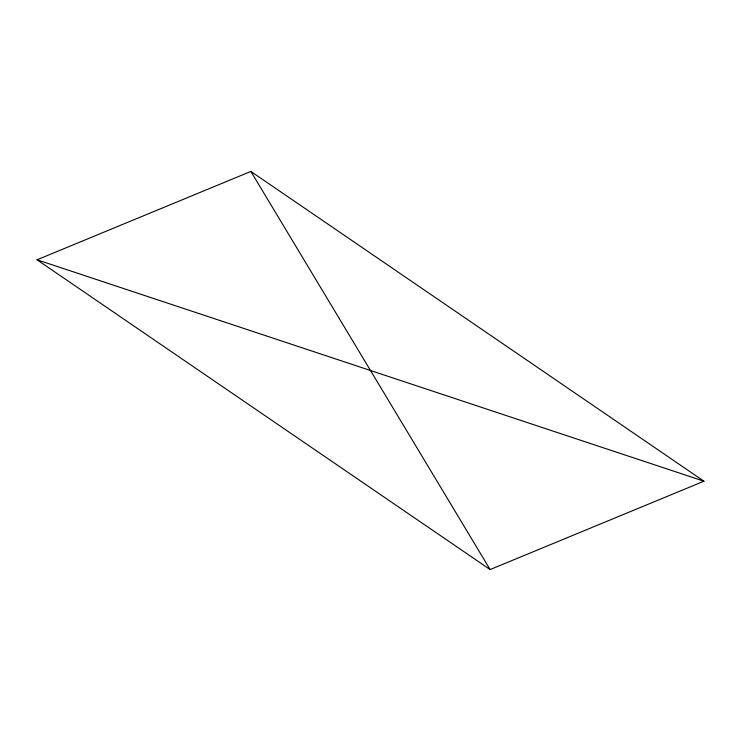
<?xml version="1.0" encoding="UTF-8"?>
<svg xmlns="http://www.w3.org/2000/svg" width="741" height="741" viewBox="0 0 741 741"><rect width="100%" height="100%" fill="white"/><g stroke="black" fill="none" stroke-linecap="round" stroke-linejoin="round"><path stroke-width="1.11" d="M37.05 259.795L250.875 171.43L703.95 481.205L490.125 569.57L37.05 259.795L703.95 481.205M250.875 171.43L490.125 569.57"/></g></svg>
